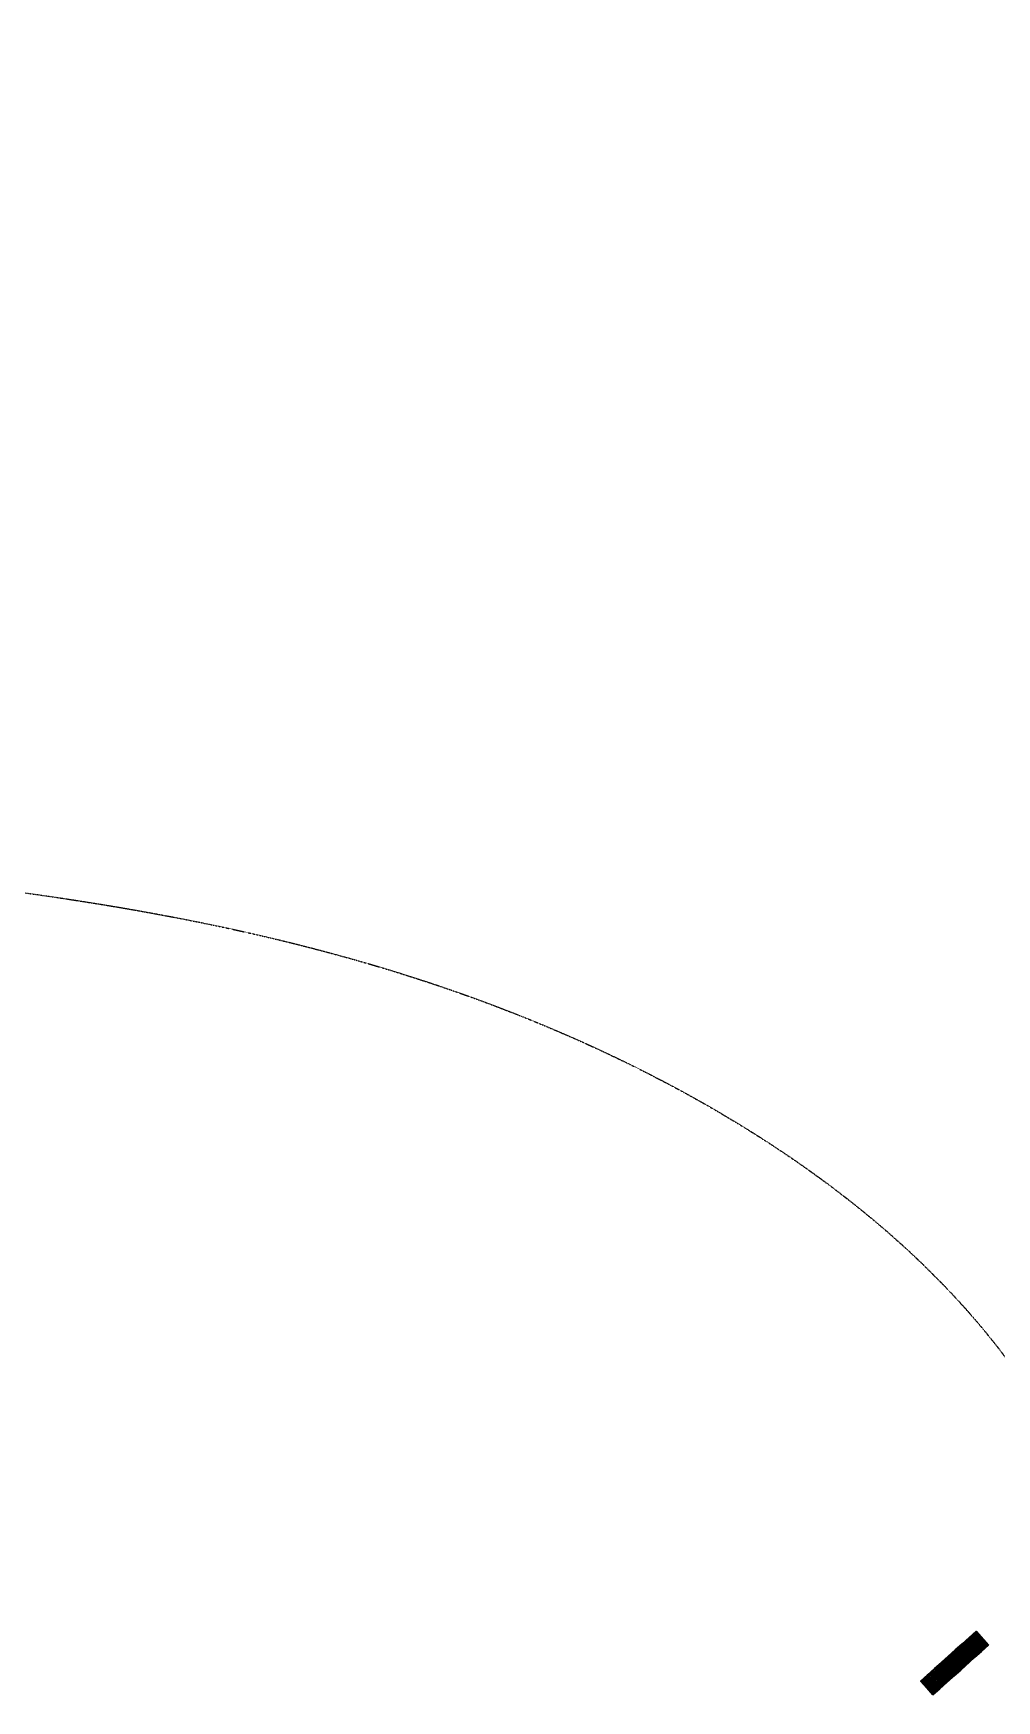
# Model space of a CAD drawing. Header units: millimetres. Extents: x 832728086 to 834530684, y 817551485 to 818349469.
# Drawn here: x 834062642 to 834093686, y 817873567 to 817927256 of the extents above; entities that cross this region are included whole.
import ezdxf

# ---------------------------------------------------------------- set-up
doc = ezdxf.new("R2010")
doc.units = ezdxf.units.MM
doc.header["$LTSCALE"] = 100
doc.linetypes.add('Hidden', pattern=[9.525, 6.35, -3.175])
doc.layers.add('+C-160', color=160, linetype='Hidden')
doc.layers.add('000-Tactile-l', color=8, linetype='Continuous')
doc.layers.add('000-helpline', color=30, linetype='Continuous', lineweight=30, plot=False)

# ---------------------------------------------------------------- blocks, each defined once
blk = doc.blocks.new('tactile')
at = {"layer": '000-helpline', "ltscale": 0.015}
for points in [[(834092.606, 817875.025), (834092.406, 817875.248), (834092.63, 817875.448), (834092.83, 817875.225)], [(834092.83, 817875.225), (834092.63, 817875.448), (834092.853, 817875.648), (834093.053, 817875.425)], [(834093.053, 817875.425), (834092.853, 817875.648), (834093.077, 817875.849), (834093.277, 817875.625)], [(834093.253, 817875.201), (834093.053, 817875.425), (834093.277, 817875.625), (834093.477, 817875.402)], [(834092.159, 817874.624), (834091.959, 817874.848), (834092.183, 817875.048), (834092.383, 817874.824)], [(834092.383, 817874.824), (834092.183, 817875.048), (834092.406, 817875.248), (834092.606, 817875.025)], [(834092.583, 817874.601), (834092.383, 817874.824), (834092.606, 817875.025), (834092.806, 817874.801)], [(834092.806, 817874.801), (834092.606, 817875.025), (834092.83, 817875.225), (834093.03, 817875.001)], [(834093.03, 817875.001), (834092.83, 817875.225), (834093.053, 817875.425), (834093.253, 817875.201)], [(834091.489, 817874.024), (834091.289, 817874.247), (834091.512, 817874.448), (834091.712, 817874.224)], [(834091.712, 817874.224), (834091.512, 817874.448), (834091.736, 817874.648), (834091.936, 817874.424)], [(834091.912, 817874.001), (834091.712, 817874.224), (834091.936, 817874.424), (834092.136, 817874.201)], [(834091.936, 817874.424), (834091.736, 817874.648), (834091.959, 817874.848), (834092.159, 817874.624)], [(834092.136, 817874.201), (834091.936, 817874.424), (834092.159, 817874.624), (834092.359, 817874.401)], [(834092.359, 817874.401), (834092.159, 817874.624), (834092.383, 817874.824), (834092.583, 817874.601)], [(834091.689, 817873.8), (834091.489, 817874.024), (834091.712, 817874.224), (834091.912, 817874.001)]]:
    blk.add_lwpolyline(points, close=True, dxfattribs=at)
at = {"layer": '000-Tactile-l'}
for points in [[(834093.03, 817875.001), (834092.583, 817874.601), (834092.183, 817875.048), (834092.63, 817875.448)], [(834093.477, 817875.402), (834093.03, 817875.001), (834092.63, 817875.448), (834093.077, 817875.849)], [(834092.583, 817874.601), (834092.136, 817874.201), (834091.736, 817874.648), (834092.183, 817875.048)], [(834092.136, 817874.201), (834091.689, 817873.8), (834091.289, 817874.247), (834091.736, 817874.648)]]:
    blk.add_lwpolyline(points, close=True, dxfattribs=at)
at = {"layer": '000-Tactile-l', "ltscale": 0.015}
for centre, radius in [((834092.665, 817875.446), 0.0175), ((834092.665, 817875.446), 0.0125), ((834092.702, 817875.48), 0.0175), ((834092.702, 817875.48), 0.0125), ((834092.735, 817875.442), 0.0175), ((834092.739, 817875.513), 0.0175), ((834092.735, 817875.442), 0.0125), ((834092.739, 817875.513), 0.0125), ((834092.773, 817875.476), 0.0175), ((834092.777, 817875.546), 0.0175), ((834092.773, 817875.476), 0.0125), ((834092.777, 817875.546), 0.0125), ((834092.806, 817875.439), 0.0175), ((834092.81, 817875.509), 0.0175), ((834092.806, 817875.439), 0.0125), ((834092.814, 817875.58), 0.0175), ((834092.81, 817875.509), 0.0125), ((834092.814, 817875.58), 0.0125), ((834092.843, 817875.472), 0.0175), ((834092.847, 817875.543), 0.0175), ((834092.843, 817875.472), 0.0125), ((834092.851, 817875.613), 0.0175), ((834092.847, 817875.543), 0.0125), ((834092.851, 817875.613), 0.0125), ((834092.877, 817875.435), 0.0175), ((834092.881, 817875.505), 0.0175), ((834092.877, 817875.435), 0.0125), ((834092.884, 817875.576), 0.0175), ((834092.881, 817875.505), 0.0125), ((834092.888, 817875.646), 0.0175), ((834092.884, 817875.576), 0.0125), ((834092.888, 817875.646), 0.0125), ((834092.914, 817875.468), 0.0175), ((834092.918, 817875.539), 0.0175), ((834092.914, 817875.468), 0.0125), ((834092.922, 817875.609), 0.0175), ((834092.918, 817875.539), 0.0125), ((834092.926, 817875.68), 0.0175), ((834092.922, 817875.609), 0.0125), ((834092.926, 817875.68), 0.0125), ((834092.947, 817875.431), 0.0175), ((834092.951, 817875.501), 0.0175), ((834092.947, 817875.431), 0.0125), ((834092.955, 817875.572), 0.0175), ((834092.951, 817875.501), 0.0125), ((834092.959, 817875.643), 0.0175), ((834092.955, 817875.572), 0.0125), ((834092.963, 817875.713), 0.0175), ((834092.959, 817875.643), 0.0125), ((834092.963, 817875.713), 0.0125), ((834092.985, 817875.464), 0.0175), ((834092.988, 817875.535), 0.0175), ((834092.985, 817875.464), 0.0125), ((834092.992, 817875.605), 0.0175), ((834092.988, 817875.535), 0.0125), ((834092.996, 817875.676), 0.0175), ((834092.992, 817875.605), 0.0125), ((834093, 817875.747), 0.0175), ((834092.996, 817875.676), 0.0125), ((834093, 817875.747), 0.0125), ((834093.018, 817875.427), 0.0175), ((834093.022, 817875.497), 0.0175), ((834093.026, 817875.568), 0.0175), ((834093.022, 817875.497), 0.0125), ((834093.03, 817875.639), 0.0175), ((834093.026, 817875.568), 0.0125), ((834093.033, 817875.709), 0.0175), ((834093.03, 817875.639), 0.0125), ((834093.037, 817875.78), 0.0175), ((834093.033, 817875.709), 0.0125), ((834093.037, 817875.78), 0.0125), ((834093.055, 817875.46), 0.0175), ((834093.059, 817875.531), 0.0175), ((834093.055, 817875.46), 0.0125), ((834093.063, 817875.601), 0.0175), ((834093.059, 817875.531), 0.0125), ((834093.067, 817875.672), 0.0175), ((834093.063, 817875.601), 0.0125), ((834093.071, 817875.743), 0.0175), ((834093.067, 817875.672), 0.0125), ((834093.075, 817875.813), 0.0175), ((834093.071, 817875.743), 0.0125), ((834093.075, 817875.813), 0.0125), ((834093.092, 817875.494), 0.0175), ((834093.096, 817875.564), 0.0175), ((834093.092, 817875.494), 0.0125), ((834093.1, 817875.635), 0.0175), ((834093.096, 817875.564), 0.0125), ((834093.104, 817875.705), 0.0175), ((834093.1, 817875.635), 0.0125), ((834093.108, 817875.776), 0.0175), ((834093.104, 817875.705), 0.0125), ((834093.108, 817875.776), 0.0125), ((834093.126, 817875.456), 0.0175), ((834093.13, 817875.527), 0.0175), ((834093.126, 817875.456), 0.0125), ((834093.133, 817875.598), 0.0175), ((834093.13, 817875.527), 0.0125), ((834093.137, 817875.668), 0.0175), ((834093.133, 817875.598), 0.0125), ((834093.141, 817875.739), 0.0175), ((834093.137, 817875.668), 0.0125), ((834093.141, 817875.739), 0.0125), ((834093.163, 817875.49), 0.0175), ((834093.167, 817875.56), 0.0175), ((834093.163, 817875.49), 0.0125), ((834093.171, 817875.631), 0.0175), ((834093.167, 817875.56), 0.0125), ((834093.175, 817875.702), 0.0175), ((834093.171, 817875.631), 0.0125), ((834093.175, 817875.702), 0.0125), ((834093.196, 817875.452), 0.0175), ((834093.2, 817875.523), 0.0175), ((834093.196, 817875.452), 0.0125), ((834093.204, 817875.594), 0.0175), ((834093.2, 817875.523), 0.0125), ((834093.208, 817875.664), 0.0175), ((834093.204, 817875.594), 0.0125), ((834093.208, 817875.664), 0.0125), ((834093.234, 817875.486), 0.0175), ((834093.237, 817875.556), 0.0175), ((834093.234, 817875.486), 0.0125), ((834093.241, 817875.627), 0.0175), ((834093.237, 817875.556), 0.0125), ((834093.241, 817875.627), 0.0125), ((834093.267, 817875.449), 0.0175), ((834093.271, 817875.519), 0.0175), ((834093.267, 817875.449), 0.0125), ((834093.275, 817875.59), 0.0175), ((834093.271, 817875.519), 0.0125), ((834093.275, 817875.59), 0.0125), ((834093.304, 817875.482), 0.0175), ((834093.308, 817875.553), 0.0175), ((834093.304, 817875.482), 0.0125), ((834093.308, 817875.553), 0.0125), ((834093.338, 817875.445), 0.0175), ((834093.341, 817875.515), 0.0175), ((834093.338, 817875.445), 0.0125), ((834093.341, 817875.515), 0.0125), ((834093.375, 817875.478), 0.0175), ((834093.375, 817875.478), 0.0125), ((834093.408, 817875.441), 0.0175), ((834093.408, 817875.441), 0.0125), ((834092.069, 817874.913), 0.0175), ((834092.069, 817874.913), 0.0125), ((834092.106, 817874.946), 0.0175), ((834092.106, 817874.946), 0.0125), ((834092.14, 817874.909), 0.0175), ((834092.143, 817874.979), 0.0175), ((834092.14, 817874.909), 0.0125), ((834092.143, 817874.979), 0.0125), ((834092.177, 817874.942), 0.0175), ((834092.181, 817875.013), 0.0175), ((834092.177, 817874.942), 0.0125), ((834092.181, 817875.013), 0.0125), ((834092.21, 817874.905), 0.0175), ((834092.214, 817874.975), 0.0175), ((834092.21, 817874.905), 0.0125), ((834092.218, 817875.046), 0.0175), ((834092.214, 817874.975), 0.0125), ((834092.218, 817875.046), 0.0125), ((834092.247, 817874.938), 0.0175), ((834092.251, 817875.009), 0.0175), ((834092.247, 817874.938), 0.0125), ((834092.255, 817875.079), 0.0175), ((834092.251, 817875.009), 0.0125), ((834092.255, 817875.079), 0.0125), ((834092.281, 817874.901), 0.0175), ((834092.285, 817874.972), 0.0175), ((834092.281, 817874.901), 0.0125), ((834092.289, 817875.042), 0.0175), ((834092.285, 817874.972), 0.0125), ((834092.292, 817875.113), 0.0175), ((834092.289, 817875.042), 0.0125), ((834092.292, 817875.113), 0.0125), ((834092.318, 817874.934), 0.0175), ((834092.322, 817875.005), 0.0175), ((834092.318, 817874.934), 0.0125), ((834092.326, 817875.075), 0.0175), ((834092.322, 817875.005), 0.0125), ((834092.33, 817875.146), 0.0175), ((834092.326, 817875.075), 0.0125), ((834092.33, 817875.146), 0.0125), ((834092.351, 817874.897), 0.0175), ((834092.355, 817874.968), 0.0175), ((834092.351, 817874.897), 0.0125), ((834092.359, 817875.038), 0.0175), ((834092.355, 817874.968), 0.0125), ((834092.363, 817875.109), 0.0175), ((834092.359, 817875.038), 0.0125), ((834092.367, 817875.179), 0.0175), ((834092.363, 817875.109), 0.0125), ((834092.367, 817875.179), 0.0125), ((834092.389, 817874.93), 0.0175), ((834092.392, 817875.001), 0.0175), ((834092.389, 817874.93), 0.0125), ((834092.396, 817875.072), 0.0175), ((834092.392, 817875.001), 0.0125), ((834092.4, 817875.142), 0.0175), ((834092.396, 817875.072), 0.0125), ((834092.404, 817875.213), 0.0175), ((834092.4, 817875.142), 0.0125), ((834092.404, 817875.213), 0.0125), ((834092.422, 817874.893), 0.0175), ((834092.426, 817874.964), 0.0175), ((834092.422, 817874.893), 0.0125), ((834092.43, 817875.034), 0.0175), ((834092.426, 817874.964), 0.0125), ((834092.434, 817875.105), 0.0175), ((834092.43, 817875.034), 0.0125), ((834092.437, 817875.176), 0.0175), ((834092.434, 817875.105), 0.0125), ((834092.441, 817875.246), 0.0175), ((834092.437, 817875.176), 0.0125), ((834092.441, 817875.246), 0.0125), ((834092.459, 817874.927), 0.0175), ((834092.463, 817874.997), 0.0175), ((834092.459, 817874.927), 0.0125), ((834092.467, 817875.068), 0.0175), ((834092.463, 817874.997), 0.0125), ((834092.471, 817875.138), 0.0175), ((834092.467, 817875.068), 0.0125), ((834092.475, 817875.209), 0.0175), ((834092.471, 817875.138), 0.0125), ((834092.479, 817875.28), 0.0175), ((834092.475, 817875.209), 0.0125), ((834092.479, 817875.28), 0.0125), ((834092.493, 817874.889), 0.0175), ((834092.496, 817874.96), 0.0175), ((834092.5, 817875.03), 0.0175), ((834092.496, 817874.96), 0.0125), ((834092.504, 817875.101), 0.0175), ((834092.5, 817875.03), 0.0125), ((834092.508, 817875.172), 0.0175), ((834092.504, 817875.101), 0.0125), ((834092.512, 817875.242), 0.0175), ((834092.508, 817875.172), 0.0125), ((834092.516, 817875.313), 0.0175), ((834092.512, 817875.242), 0.0125), ((834092.516, 817875.313), 0.0125), ((834092.53, 817874.923), 0.0175), ((834092.534, 817874.993), 0.0175), ((834092.53, 817874.923), 0.0125), ((834092.538, 817875.064), 0.0175), ((834092.534, 817874.993), 0.0125), ((834092.541, 817875.134), 0.0175), ((834092.538, 817875.064), 0.0125), ((834092.545, 817875.205), 0.0175), ((834092.541, 817875.134), 0.0125), ((834092.549, 817875.276), 0.0175), ((834092.545, 817875.205), 0.0125), ((834092.553, 817875.346), 0.0175), ((834092.549, 817875.276), 0.0125), ((834092.553, 817875.346), 0.0125), ((834092.567, 817874.956), 0.0175), ((834092.571, 817875.027), 0.0175), ((834092.567, 817874.956), 0.0125), ((834092.575, 817875.097), 0.0175), ((834092.571, 817875.027), 0.0125), ((834092.579, 817875.168), 0.0175), ((834092.575, 817875.097), 0.0125), ((834092.583, 817875.238), 0.0175), ((834092.579, 817875.168), 0.0125), ((834092.586, 817875.309), 0.0175), ((834092.583, 817875.238), 0.0125), ((834092.59, 817875.38), 0.0175), ((834092.586, 817875.309), 0.0125), ((834092.59, 817875.38), 0.0125), ((834092.6, 817874.919), 0.0175), ((834092.604, 817874.989), 0.0175), ((834092.6, 817874.919), 0.0125), ((834092.608, 817875.06), 0.0175), ((834092.604, 817874.989), 0.0125), ((834092.612, 817875.131), 0.0175), ((834092.608, 817875.06), 0.0125), ((834092.616, 817875.201), 0.0175), ((834092.612, 817875.131), 0.0125), ((834092.62, 817875.272), 0.0175), ((834092.616, 817875.201), 0.0125), ((834092.624, 817875.342), 0.0175), ((834092.62, 817875.272), 0.0125), ((834092.628, 817875.413), 0.0175), ((834092.624, 817875.342), 0.0125), ((834092.628, 817875.413), 0.0125), ((834092.638, 817874.952), 0.0175), ((834092.642, 817875.023), 0.0175), ((834092.638, 817874.952), 0.0125), ((834092.645, 817875.093), 0.0175), ((834092.642, 817875.023), 0.0125), ((834092.649, 817875.164), 0.0175), ((834092.645, 817875.093), 0.0125), ((834092.653, 817875.235), 0.0175), ((834092.649, 817875.164), 0.0125), ((834092.657, 817875.305), 0.0175), ((834092.653, 817875.235), 0.0125), ((834092.661, 817875.376), 0.0175), ((834092.657, 817875.305), 0.0125), ((834092.661, 817875.376), 0.0125), ((834092.671, 817874.915), 0.0175), ((834092.675, 817874.985), 0.0175), ((834092.671, 817874.915), 0.0125), ((834092.679, 817875.056), 0.0175), ((834092.675, 817874.985), 0.0125), ((834092.683, 817875.127), 0.0175), ((834092.679, 817875.056), 0.0125), ((834092.687, 817875.197), 0.0175), ((834092.683, 817875.127), 0.0125), ((834092.69, 817875.268), 0.0175), ((834092.687, 817875.197), 0.0125), ((834092.694, 817875.338), 0.0175), ((834092.69, 817875.268), 0.0125), ((834092.698, 817875.409), 0.0175), ((834092.694, 817875.338), 0.0125), ((834092.698, 817875.409), 0.0125), ((834092.708, 817874.948), 0.0175), ((834092.712, 817875.019), 0.0175), ((834092.708, 817874.948), 0.0125), ((834092.716, 817875.089), 0.0175), ((834092.712, 817875.019), 0.0125), ((834092.72, 817875.16), 0.0175), ((834092.716, 817875.089), 0.0125), ((834092.724, 817875.231), 0.0175), ((834092.72, 817875.16), 0.0125), ((834092.728, 817875.301), 0.0175), ((834092.724, 817875.231), 0.0125), ((834092.732, 817875.372), 0.0175), ((834092.728, 817875.301), 0.0125), ((834092.732, 817875.372), 0.0125), ((834092.742, 817874.911), 0.0175), ((834092.745, 817874.982), 0.0175), ((834092.742, 817874.911), 0.0125), ((834092.749, 817875.052), 0.0175), ((834092.745, 817874.982), 0.0125), ((834092.753, 817875.123), 0.0175), ((834092.749, 817875.052), 0.0125), ((834092.757, 817875.193), 0.0175), ((834092.753, 817875.123), 0.0125), ((834092.761, 817875.264), 0.0175), ((834092.757, 817875.193), 0.0125), ((834092.765, 817875.335), 0.0175), ((834092.761, 817875.264), 0.0125), ((834092.769, 817875.405), 0.0175), ((834092.765, 817875.335), 0.0125), ((834092.769, 817875.405), 0.0125), ((834092.779, 817874.944), 0.0175), ((834092.783, 817875.015), 0.0175), ((834092.779, 817874.944), 0.0125), ((834092.787, 817875.086), 0.0175), ((834092.783, 817875.015), 0.0125), ((834092.791, 817875.156), 0.0175), ((834092.787, 817875.086), 0.0125), ((834092.794, 817875.227), 0.0175), ((834092.791, 817875.156), 0.0125), ((834092.798, 817875.297), 0.0175), ((834092.794, 817875.227), 0.0125), ((834092.802, 817875.368), 0.0175), ((834092.798, 817875.297), 0.0125), ((834092.802, 817875.368), 0.0125), ((834092.812, 817874.907), 0.0175), ((834092.816, 817874.978), 0.0175), ((834092.812, 817874.907), 0.0125), ((834092.82, 817875.048), 0.0175), ((834092.816, 817874.978), 0.0125), ((834092.824, 817875.119), 0.0175), ((834092.82, 817875.048), 0.0125), ((834092.828, 817875.189), 0.0175), ((834092.824, 817875.119), 0.0125), ((834092.832, 817875.26), 0.0175), ((834092.828, 817875.189), 0.0125), ((834092.836, 817875.331), 0.0175), ((834092.832, 817875.26), 0.0125), ((834092.839, 817875.401), 0.0175), ((834092.836, 817875.331), 0.0125), ((834092.839, 817875.401), 0.0125), ((834092.849, 817874.94), 0.0175), ((834092.853, 817875.011), 0.0175), ((834092.849, 817874.94), 0.0125), ((834092.857, 817875.082), 0.0175), ((834092.853, 817875.011), 0.0125), ((834092.861, 817875.152), 0.0175), ((834092.857, 817875.082), 0.0125), ((834092.865, 817875.223), 0.0175), ((834092.861, 817875.152), 0.0125), ((834092.869, 817875.293), 0.0175), ((834092.865, 817875.223), 0.0125), ((834092.873, 817875.364), 0.0175), ((834092.869, 817875.293), 0.0125), ((834092.873, 817875.364), 0.0125), ((834092.883, 817874.903), 0.0175), ((834092.887, 817874.974), 0.0175), ((834092.883, 817874.903), 0.0125), ((834092.891, 817875.044), 0.0175), ((834092.887, 817874.974), 0.0125), ((834092.894, 817875.115), 0.0175), ((834092.891, 817875.044), 0.0125), ((834092.898, 817875.186), 0.0175), ((834092.894, 817875.115), 0.0125), ((834092.902, 817875.256), 0.0175), ((834092.898, 817875.186), 0.0125), ((834092.906, 817875.327), 0.0175), ((834092.902, 817875.256), 0.0125), ((834092.91, 817875.397), 0.0175), ((834092.906, 817875.327), 0.0125), ((834092.91, 817875.397), 0.0125), ((834092.92, 817874.937), 0.0175), ((834092.924, 817875.007), 0.0175), ((834092.92, 817874.937), 0.0125), ((834092.928, 817875.078), 0.0175), ((834092.924, 817875.007), 0.0125), ((834092.932, 817875.148), 0.0175), ((834092.928, 817875.078), 0.0125), ((834092.936, 817875.219), 0.0175), ((834092.932, 817875.148), 0.0125), ((834092.939, 817875.29), 0.0175), ((834092.936, 817875.219), 0.0125), ((834092.943, 817875.36), 0.0175), ((834092.939, 817875.29), 0.0125), ((834092.943, 817875.36), 0.0125), ((834092.957, 817874.97), 0.0175), ((834092.961, 817875.041), 0.0175), ((834092.957, 817874.97), 0.0125), ((834092.965, 817875.111), 0.0175), ((834092.961, 817875.041), 0.0125), ((834092.969, 817875.182), 0.0175), ((834092.965, 817875.111), 0.0125), ((834092.973, 817875.252), 0.0175), ((834092.969, 817875.182), 0.0125), ((834092.977, 817875.323), 0.0175), ((834092.973, 817875.252), 0.0125), ((834092.981, 817875.394), 0.0175), ((834092.977, 817875.323), 0.0125), ((834092.981, 817875.394), 0.0125), ((834092.995, 817875.003), 0.0175), ((834092.998, 817875.074), 0.0175), ((834092.995, 817875.003), 0.0125), ((834093.002, 817875.144), 0.0175), ((834092.998, 817875.074), 0.0125), ((834093.006, 817875.215), 0.0175), ((834093.002, 817875.144), 0.0125), ((834093.01, 817875.286), 0.0175), ((834093.006, 817875.215), 0.0125), ((834093.014, 817875.356), 0.0175), ((834093.01, 817875.286), 0.0125), ((834093.014, 817875.356), 0.0125), ((834093.018, 817875.427), 0.0125), ((834093.032, 817875.037), 0.0175), ((834093.036, 817875.107), 0.0175), ((834093.032, 817875.037), 0.0125), ((834093.04, 817875.178), 0.0175), ((834093.036, 817875.107), 0.0125), ((834093.043, 817875.248), 0.0175), ((834093.04, 817875.178), 0.0125), ((834093.047, 817875.319), 0.0175), ((834093.043, 817875.248), 0.0125), ((834093.051, 817875.39), 0.0175), ((834093.047, 817875.319), 0.0125), ((834093.051, 817875.39), 0.0125), ((834093.069, 817875.07), 0.0175), ((834093.073, 817875.141), 0.0175), ((834093.069, 817875.07), 0.0125), ((834093.077, 817875.211), 0.0175), ((834093.073, 817875.141), 0.0125), ((834093.081, 817875.282), 0.0175), ((834093.077, 817875.211), 0.0125), ((834093.085, 817875.352), 0.0175), ((834093.081, 817875.282), 0.0125), ((834093.088, 817875.423), 0.0175), ((834093.085, 817875.352), 0.0125), ((834093.088, 817875.423), 0.0125), ((834093.106, 817875.103), 0.0175), ((834093.11, 817875.174), 0.0175), ((834093.106, 817875.103), 0.0125), ((834093.114, 817875.245), 0.0175), ((834093.11, 817875.174), 0.0125), ((834093.118, 817875.315), 0.0175), ((834093.114, 817875.245), 0.0125), ((834093.122, 817875.386), 0.0175), ((834093.118, 817875.315), 0.0125), ((834093.122, 817875.386), 0.0125), ((834093.144, 817875.137), 0.0175), ((834093.147, 817875.207), 0.0175), ((834093.144, 817875.137), 0.0125), ((834093.151, 817875.278), 0.0175), ((834093.147, 817875.207), 0.0125), ((834093.155, 817875.349), 0.0175), ((834093.151, 817875.278), 0.0125), ((834093.159, 817875.419), 0.0175), ((834093.155, 817875.349), 0.0125), ((834093.159, 817875.419), 0.0125), ((834093.181, 817875.17), 0.0175), ((834093.185, 817875.241), 0.0175), ((834093.181, 817875.17), 0.0125), ((834093.189, 817875.311), 0.0175), ((834093.185, 817875.241), 0.0125), ((834093.192, 817875.382), 0.0175), ((834093.189, 817875.311), 0.0125), ((834093.192, 817875.382), 0.0125), ((834093.218, 817875.203), 0.0175), ((834093.222, 817875.274), 0.0175), ((834093.218, 817875.203), 0.0125), ((834093.226, 817875.345), 0.0175), ((834093.222, 817875.274), 0.0125), ((834093.23, 817875.415), 0.0175), ((834093.226, 817875.345), 0.0125), ((834093.23, 817875.415), 0.0125), ((834093.255, 817875.237), 0.0175), ((834093.259, 817875.307), 0.0175), ((834093.255, 817875.237), 0.0125), ((834093.263, 817875.378), 0.0175), ((834093.259, 817875.307), 0.0125), ((834093.263, 817875.378), 0.0125), ((834093.293, 817875.27), 0.0175), ((834093.296, 817875.341), 0.0175), ((834093.293, 817875.27), 0.0125), ((834093.3, 817875.411), 0.0175), ((834093.296, 817875.341), 0.0125), ((834093.3, 817875.411), 0.0125), ((834093.33, 817875.303), 0.0175), ((834093.334, 817875.374), 0.0175), ((834093.33, 817875.303), 0.0125), ((834093.334, 817875.374), 0.0125), ((834093.367, 817875.337), 0.0175), ((834093.371, 817875.407), 0.0175), ((834093.367, 817875.337), 0.0125), ((834093.371, 817875.407), 0.0125), ((834093.404, 817875.37), 0.0175), ((834093.404, 817875.37), 0.0125), ((834093.441, 817875.404), 0.0175), ((834093.441, 817875.404), 0.0125), ((834091.473, 817874.379), 0.0175), ((834091.473, 817874.379), 0.0125), ((834091.51, 817874.412), 0.0175), ((834091.51, 817874.412), 0.0125), ((834091.544, 817874.375), 0.0175), ((834091.547, 817874.446), 0.0175), ((834091.544, 817874.375), 0.0125), ((834091.547, 817874.446), 0.0125), ((834091.581, 817874.408), 0.0175), ((834091.585, 817874.479), 0.0175), ((834091.581, 817874.408), 0.0125), ((834091.585, 817874.479), 0.0125), ((834091.614, 817874.371), 0.0175), ((834091.618, 817874.442), 0.0175), ((834091.614, 817874.371), 0.0125), ((834091.622, 817874.512), 0.0175), ((834091.618, 817874.442), 0.0125), ((834091.622, 817874.512), 0.0125), ((834091.651, 817874.404), 0.0175), ((834091.655, 817874.475), 0.0175), ((834091.651, 817874.404), 0.0125), ((834091.659, 817874.546), 0.0175), ((834091.655, 817874.475), 0.0125), ((834091.659, 817874.546), 0.0125), ((834091.685, 817874.367), 0.0175), ((834091.689, 817874.438), 0.0175), ((834091.685, 817874.367), 0.0125), ((834091.693, 817874.508), 0.0175), ((834091.689, 817874.438), 0.0125), ((834091.696, 817874.579), 0.0175), ((834091.693, 817874.508), 0.0125), ((834091.696, 817874.579), 0.0125), ((834091.722, 817874.401), 0.0175), ((834091.726, 817874.471), 0.0175), ((834091.722, 817874.401), 0.0125), ((834091.73, 817874.542), 0.0175), ((834091.726, 817874.471), 0.0125), ((834091.734, 817874.612), 0.0175), ((834091.73, 817874.542), 0.0125), ((834091.734, 817874.612), 0.0125), ((834091.755, 817874.363), 0.0175), ((834091.759, 817874.434), 0.0175), ((834091.755, 817874.363), 0.0125), ((834091.763, 817874.505), 0.0175), ((834091.759, 817874.434), 0.0125), ((834091.767, 817874.575), 0.0175), ((834091.763, 817874.505), 0.0125), ((834091.771, 817874.646), 0.0175), ((834091.767, 817874.575), 0.0125), ((834091.771, 817874.646), 0.0125), ((834091.793, 817874.397), 0.0175), ((834091.797, 817874.467), 0.0175), ((834091.793, 817874.397), 0.0125), ((834091.8, 817874.538), 0.0175), ((834091.797, 817874.467), 0.0125), ((834091.804, 817874.608), 0.0175), ((834091.8, 817874.538), 0.0125), ((834091.808, 817874.679), 0.0175), ((834091.804, 817874.608), 0.0125), ((834091.808, 817874.679), 0.0125), ((834091.826, 817874.359), 0.0175), ((834091.83, 817874.43), 0.0175), ((834091.826, 817874.359), 0.0125), ((834091.834, 817874.501), 0.0175), ((834091.83, 817874.43), 0.0125), ((834091.838, 817874.571), 0.0175), ((834091.834, 817874.501), 0.0125), ((834091.842, 817874.642), 0.0175), ((834091.838, 817874.571), 0.0125), ((834091.845, 817874.712), 0.0175), ((834091.842, 817874.642), 0.0125), ((834091.845, 817874.712), 0.0125), ((834091.863, 817874.393), 0.0175), ((834091.867, 817874.463), 0.0175), ((834091.863, 817874.393), 0.0125), ((834091.871, 817874.534), 0.0175), ((834091.867, 817874.463), 0.0125), ((834091.875, 817874.605), 0.0175), ((834091.871, 817874.534), 0.0125), ((834091.879, 817874.675), 0.0175), ((834091.875, 817874.605), 0.0125), ((834091.883, 817874.746), 0.0175), ((834091.879, 817874.675), 0.0125), ((834091.883, 817874.746), 0.0125), ((834091.897, 817874.356), 0.0175), ((834091.9, 817874.426), 0.0175), ((834091.897, 817874.356), 0.0125), ((834091.904, 817874.497), 0.0175), ((834091.9, 817874.426), 0.0125), ((834091.908, 817874.567), 0.0175), ((834091.904, 817874.497), 0.0125), ((834091.912, 817874.638), 0.0175), ((834091.908, 817874.567), 0.0125), ((834091.916, 817874.709), 0.0175), ((834091.912, 817874.638), 0.0125), ((834091.92, 817874.779), 0.0175), ((834091.916, 817874.709), 0.0125), ((834091.92, 817874.779), 0.0125), ((834091.934, 817874.389), 0.0175), ((834091.938, 817874.46), 0.0175), ((834091.934, 817874.389), 0.0125), ((834091.942, 817874.53), 0.0175), ((834091.938, 817874.46), 0.0125), ((834091.946, 817874.601), 0.0175), ((834091.942, 817874.53), 0.0125), ((834091.949, 817874.671), 0.0175), ((834091.946, 817874.601), 0.0125), ((834091.953, 817874.742), 0.0175), ((834091.949, 817874.671), 0.0125), ((834091.957, 817874.813), 0.0175), ((834091.953, 817874.742), 0.0125), ((834091.957, 817874.813), 0.0125), ((834091.967, 817874.352), 0.0175), ((834091.971, 817874.422), 0.0175), ((834091.975, 817874.493), 0.0175), ((834091.971, 817874.422), 0.0125), ((834091.979, 817874.563), 0.0175), ((834091.975, 817874.493), 0.0125), ((834091.983, 817874.634), 0.0175), ((834091.979, 817874.563), 0.0125), ((834091.987, 817874.705), 0.0175), ((834091.983, 817874.634), 0.0125), ((834091.991, 817874.775), 0.0175), ((834091.987, 817874.705), 0.0125), ((834091.994, 817874.846), 0.0175), ((834091.991, 817874.775), 0.0125), ((834091.994, 817874.846), 0.0125), ((834092.004, 817874.385), 0.0175), ((834092.008, 817874.456), 0.0175), ((834092.004, 817874.385), 0.0125), ((834092.012, 817874.526), 0.0175), ((834092.008, 817874.456), 0.0125), ((834092.016, 817874.597), 0.0175), ((834092.012, 817874.526), 0.0125), ((834092.02, 817874.667), 0.0175), ((834092.016, 817874.597), 0.0125), ((834092.024, 817874.738), 0.0175), ((834092.02, 817874.667), 0.0125), ((834092.028, 817874.809), 0.0175), ((834092.024, 817874.738), 0.0125), ((834092.032, 817874.879), 0.0175), ((834092.028, 817874.809), 0.0125), ((834092.032, 817874.879), 0.0125), ((834092.042, 817874.418), 0.0175), ((834092.046, 817874.489), 0.0175), ((834092.042, 817874.418), 0.0125), ((834092.049, 817874.56), 0.0175), ((834092.046, 817874.489), 0.0125), ((834092.053, 817874.63), 0.0175), ((834092.049, 817874.56), 0.0125), ((834092.057, 817874.701), 0.0175), ((834092.053, 817874.63), 0.0125), ((834092.061, 817874.771), 0.0175), ((834092.057, 817874.701), 0.0125), ((834092.065, 817874.842), 0.0175), ((834092.061, 817874.771), 0.0125), ((834092.065, 817874.842), 0.0125), ((834092.075, 817874.381), 0.0175), ((834092.079, 817874.452), 0.0175), ((834092.075, 817874.381), 0.0125), ((834092.083, 817874.522), 0.0175), ((834092.079, 817874.452), 0.0125), ((834092.087, 817874.593), 0.0175), ((834092.083, 817874.522), 0.0125), ((834092.091, 817874.664), 0.0175), ((834092.087, 817874.593), 0.0125), ((834092.095, 817874.734), 0.0175), ((834092.091, 817874.664), 0.0125), ((834092.098, 817874.805), 0.0175), ((834092.095, 817874.734), 0.0125), ((834092.102, 817874.875), 0.0175), ((834092.098, 817874.805), 0.0125), ((834092.102, 817874.875), 0.0125), ((834092.112, 817874.414), 0.0175), ((834092.116, 817874.485), 0.0175), ((834092.112, 817874.414), 0.0125), ((834092.12, 817874.556), 0.0175), ((834092.116, 817874.485), 0.0125), ((834092.124, 817874.626), 0.0175), ((834092.12, 817874.556), 0.0125), ((834092.128, 817874.697), 0.0175), ((834092.124, 817874.626), 0.0125), ((834092.132, 817874.768), 0.0175), ((834092.128, 817874.697), 0.0125), ((834092.136, 817874.838), 0.0175), ((834092.132, 817874.768), 0.0125), ((834092.136, 817874.838), 0.0125), ((834092.146, 817874.377), 0.0175), ((834092.15, 817874.448), 0.0175), ((834092.146, 817874.377), 0.0125), ((834092.153, 817874.518), 0.0175), ((834092.15, 817874.448), 0.0125), ((834092.157, 817874.589), 0.0175), ((834092.153, 817874.518), 0.0125), ((834092.161, 817874.66), 0.0175), ((834092.157, 817874.589), 0.0125), ((834092.165, 817874.73), 0.0175), ((834092.161, 817874.66), 0.0125), ((834092.169, 817874.801), 0.0175), ((834092.165, 817874.73), 0.0125), ((834092.173, 817874.871), 0.0175), ((834092.169, 817874.801), 0.0125), ((834092.173, 817874.871), 0.0125), ((834092.183, 817874.411), 0.0175), ((834092.187, 817874.481), 0.0175), ((834092.183, 817874.411), 0.0125), ((834092.191, 817874.552), 0.0175), ((834092.187, 817874.481), 0.0125), ((834092.195, 817874.622), 0.0175), ((834092.191, 817874.552), 0.0125), ((834092.198, 817874.693), 0.0175), ((834092.195, 817874.622), 0.0125), ((834092.202, 817874.764), 0.0175), ((834092.198, 817874.693), 0.0125), ((834092.206, 817874.834), 0.0175), ((834092.202, 817874.764), 0.0125), ((834092.206, 817874.834), 0.0125), ((834092.216, 817874.373), 0.0175), ((834092.22, 817874.444), 0.0175), ((834092.216, 817874.373), 0.0125), ((834092.224, 817874.515), 0.0175), ((834092.22, 817874.444), 0.0125), ((834092.228, 817874.585), 0.0175), ((834092.224, 817874.515), 0.0125), ((834092.232, 817874.656), 0.0175), ((834092.228, 817874.585), 0.0125), ((834092.236, 817874.726), 0.0175), ((834092.232, 817874.656), 0.0125), ((834092.24, 817874.797), 0.0175), ((834092.236, 817874.726), 0.0125), ((834092.243, 817874.868), 0.0175), ((834092.24, 817874.797), 0.0125), ((834092.243, 817874.868), 0.0125), ((834092.254, 817874.407), 0.0175), ((834092.257, 817874.477), 0.0175), ((834092.254, 817874.407), 0.0125), ((834092.261, 817874.548), 0.0175), ((834092.257, 817874.477), 0.0125), ((834092.265, 817874.619), 0.0175), ((834092.261, 817874.548), 0.0125), ((834092.269, 817874.689), 0.0175), ((834092.265, 817874.619), 0.0125), ((834092.273, 817874.76), 0.0175), ((834092.269, 817874.689), 0.0125), ((834092.277, 817874.83), 0.0175), ((834092.273, 817874.76), 0.0125), ((834092.277, 817874.83), 0.0125), ((834092.287, 817874.369), 0.0175), ((834092.291, 817874.44), 0.0175), ((834092.287, 817874.369), 0.0125), ((834092.295, 817874.511), 0.0175), ((834092.291, 817874.44), 0.0125), ((834092.299, 817874.581), 0.0175), ((834092.295, 817874.511), 0.0125), ((834092.302, 817874.652), 0.0175), ((834092.299, 817874.581), 0.0125), ((834092.306, 817874.722), 0.0175), ((834092.302, 817874.652), 0.0125), ((834092.31, 817874.793), 0.0175), ((834092.306, 817874.722), 0.0125), ((834092.314, 817874.864), 0.0175), ((834092.31, 817874.793), 0.0125), ((834092.314, 817874.864), 0.0125), ((834092.324, 817874.403), 0.0175), ((834092.328, 817874.473), 0.0175), ((834092.324, 817874.403), 0.0125), ((834092.332, 817874.544), 0.0175), ((834092.328, 817874.473), 0.0125), ((834092.336, 817874.615), 0.0175), ((834092.332, 817874.544), 0.0125), ((834092.34, 817874.685), 0.0175), ((834092.336, 817874.615), 0.0125), ((834092.344, 817874.756), 0.0175), ((834092.34, 817874.685), 0.0125), ((834092.347, 817874.826), 0.0175), ((834092.344, 817874.756), 0.0125), ((834092.347, 817874.826), 0.0125), ((834092.361, 817874.436), 0.0175), ((834092.365, 817874.507), 0.0175), ((834092.361, 817874.436), 0.0125), ((834092.369, 817874.577), 0.0175), ((834092.365, 817874.507), 0.0125), ((834092.373, 817874.648), 0.0175), ((834092.369, 817874.577), 0.0125), ((834092.377, 817874.719), 0.0175), ((834092.373, 817874.648), 0.0125), ((834092.381, 817874.789), 0.0175), ((834092.377, 817874.719), 0.0125), ((834092.385, 817874.86), 0.0175), ((834092.381, 817874.789), 0.0125), ((834092.385, 817874.86), 0.0125), ((834092.399, 817874.47), 0.0175), ((834092.402, 817874.54), 0.0175), ((834092.399, 817874.47), 0.0125), ((834092.406, 817874.611), 0.0175), ((834092.402, 817874.54), 0.0125), ((834092.41, 817874.681), 0.0175), ((834092.406, 817874.611), 0.0125), ((834092.414, 817874.752), 0.0175), ((834092.41, 817874.681), 0.0125), ((834092.418, 817874.823), 0.0175), ((834092.414, 817874.752), 0.0125), ((834092.418, 817874.823), 0.0125), ((834092.436, 817874.503), 0.0175), ((834092.44, 817874.573), 0.0175), ((834092.436, 817874.503), 0.0125), ((834092.444, 817874.644), 0.0175), ((834092.44, 817874.573), 0.0125), ((834092.448, 817874.715), 0.0175), ((834092.444, 817874.644), 0.0125), ((834092.451, 817874.785), 0.0175), ((834092.448, 817874.715), 0.0125), ((834092.455, 817874.856), 0.0175), ((834092.451, 817874.785), 0.0125), ((834092.455, 817874.856), 0.0125), ((834092.473, 817874.536), 0.0175), ((834092.477, 817874.607), 0.0175), ((834092.473, 817874.536), 0.0125), ((834092.481, 817874.677), 0.0175), ((834092.477, 817874.607), 0.0125), ((834092.485, 817874.748), 0.0175), ((834092.481, 817874.677), 0.0125), ((834092.489, 817874.819), 0.0175), ((834092.485, 817874.748), 0.0125), ((834092.489, 817874.819), 0.0125), ((834092.493, 817874.889), 0.0125), ((834092.51, 817874.57), 0.0175), ((834092.514, 817874.64), 0.0175), ((834092.51, 817874.57), 0.0125), ((834092.518, 817874.711), 0.0175), ((834092.514, 817874.64), 0.0125), ((834092.522, 817874.781), 0.0175), ((834092.518, 817874.711), 0.0125), ((834092.526, 817874.852), 0.0175), ((834092.522, 817874.781), 0.0125), ((834092.526, 817874.852), 0.0125), ((834092.548, 817874.603), 0.0175), ((834092.551, 817874.674), 0.0175), ((834092.548, 817874.603), 0.0125), ((834092.555, 817874.744), 0.0175), ((834092.551, 817874.674), 0.0125), ((834092.559, 817874.815), 0.0175), ((834092.555, 817874.744), 0.0125), ((834092.563, 817874.885), 0.0175), ((834092.559, 817874.815), 0.0125), ((834092.563, 817874.885), 0.0125), ((834092.585, 817874.636), 0.0175), ((834092.589, 817874.707), 0.0175), ((834092.585, 817874.636), 0.0125), ((834092.593, 817874.778), 0.0175), ((834092.589, 817874.707), 0.0125), ((834092.597, 817874.848), 0.0175), ((834092.593, 817874.778), 0.0125), ((834092.597, 817874.848), 0.0125), ((834092.622, 817874.67), 0.0175), ((834092.626, 817874.74), 0.0175), ((834092.622, 817874.67), 0.0125), ((834092.63, 817874.811), 0.0175), ((834092.626, 817874.74), 0.0125), ((834092.634, 817874.881), 0.0175), ((834092.63, 817874.811), 0.0125), ((834092.634, 817874.881), 0.0125), ((834092.659, 817874.703), 0.0175), ((834092.663, 817874.774), 0.0175), ((834092.659, 817874.703), 0.0125), ((834092.667, 817874.844), 0.0175), ((834092.663, 817874.774), 0.0125), ((834092.667, 817874.844), 0.0125), ((834092.697, 817874.736), 0.0175), ((834092.7, 817874.807), 0.0175), ((834092.697, 817874.736), 0.0125), ((834092.704, 817874.878), 0.0175), ((834092.7, 817874.807), 0.0125), ((834092.704, 817874.878), 0.0125), ((834092.734, 817874.77), 0.0175), ((834092.738, 817874.84), 0.0175), ((834092.734, 817874.77), 0.0125), ((834092.738, 817874.84), 0.0125), ((834092.771, 817874.803), 0.0175), ((834092.775, 817874.874), 0.0175), ((834092.771, 817874.803), 0.0125), ((834092.775, 817874.874), 0.0125), ((834092.808, 817874.836), 0.0175), ((834092.808, 817874.836), 0.0125), ((834092.846, 817874.87), 0.0175), ((834092.846, 817874.87), 0.0125), ((834091.324, 817874.245), 0.0175), ((834091.324, 817874.245), 0.0125), ((834091.357, 817874.208), 0.0175), ((834091.361, 817874.279), 0.0175), ((834091.357, 817874.208), 0.0125), ((834091.361, 817874.279), 0.0125), ((834091.391, 817874.171), 0.0175), ((834091.395, 817874.242), 0.0175), ((834091.391, 817874.171), 0.0125), ((834091.398, 817874.312), 0.0175), ((834091.395, 817874.242), 0.0125), ((834091.398, 817874.312), 0.0125), ((834091.424, 817874.134), 0.0175), ((834091.428, 817874.204), 0.0175), ((834091.424, 817874.134), 0.0125), ((834091.432, 817874.275), 0.0175), ((834091.428, 817874.204), 0.0125), ((834091.436, 817874.346), 0.0175), ((834091.432, 817874.275), 0.0125), ((834091.436, 817874.346), 0.0125), ((834091.457, 817874.096), 0.0175), ((834091.461, 817874.167), 0.0175), ((834091.457, 817874.096), 0.0125), ((834091.465, 817874.238), 0.0175), ((834091.461, 817874.167), 0.0125), ((834091.469, 817874.308), 0.0175), ((834091.465, 817874.238), 0.0125), ((834091.469, 817874.308), 0.0125), ((834091.491, 817874.059), 0.0175), ((834091.495, 817874.13), 0.0175), ((834091.491, 817874.059), 0.0125), ((834091.499, 817874.2), 0.0175), ((834091.495, 817874.13), 0.0125), ((834091.502, 817874.271), 0.0175), ((834091.499, 817874.2), 0.0125), ((834091.506, 817874.342), 0.0175), ((834091.502, 817874.271), 0.0125), ((834091.506, 817874.342), 0.0125), ((834091.524, 817874.022), 0.0175), ((834091.528, 817874.093), 0.0175), ((834091.524, 817874.022), 0.0125), ((834091.532, 817874.163), 0.0175), ((834091.528, 817874.093), 0.0125), ((834091.536, 817874.234), 0.0175), ((834091.532, 817874.163), 0.0125), ((834091.54, 817874.304), 0.0175), ((834091.536, 817874.234), 0.0125), ((834091.54, 817874.304), 0.0125), ((834091.558, 817873.985), 0.0175), ((834091.561, 817874.055), 0.0175), ((834091.558, 817873.985), 0.0125), ((834091.565, 817874.126), 0.0175), ((834091.561, 817874.055), 0.0125), ((834091.569, 817874.197), 0.0175), ((834091.565, 817874.126), 0.0125), ((834091.573, 817874.267), 0.0175), ((834091.569, 817874.197), 0.0125), ((834091.577, 817874.338), 0.0175), ((834091.573, 817874.267), 0.0125), ((834091.577, 817874.338), 0.0125), ((834091.591, 817873.947), 0.0175), ((834091.595, 817874.018), 0.0175), ((834091.591, 817873.947), 0.0125), ((834091.599, 817874.089), 0.0175), ((834091.595, 817874.018), 0.0125), ((834091.603, 817874.159), 0.0175), ((834091.599, 817874.089), 0.0125), ((834091.606, 817874.23), 0.0175), ((834091.603, 817874.159), 0.0125), ((834091.61, 817874.3), 0.0175), ((834091.606, 817874.23), 0.0125), ((834091.61, 817874.3), 0.0125), ((834091.624, 817873.91), 0.0175), ((834091.628, 817873.981), 0.0175), ((834091.624, 817873.91), 0.0125), ((834091.632, 817874.051), 0.0175), ((834091.628, 817873.981), 0.0125), ((834091.636, 817874.122), 0.0175), ((834091.632, 817874.051), 0.0125), ((834091.64, 817874.193), 0.0175), ((834091.636, 817874.122), 0.0125), ((834091.644, 817874.263), 0.0175), ((834091.64, 817874.193), 0.0125), ((834091.648, 817874.334), 0.0175), ((834091.644, 817874.263), 0.0125), ((834091.648, 817874.334), 0.0125), ((834091.658, 817873.873), 0.0175), ((834091.661, 817873.944), 0.0175), ((834091.658, 817873.873), 0.0125), ((834091.665, 817874.014), 0.0175), ((834091.661, 817873.944), 0.0125), ((834091.669, 817874.085), 0.0175), ((834091.665, 817874.014), 0.0125), ((834091.673, 817874.155), 0.0175), ((834091.669, 817874.085), 0.0125), ((834091.677, 817874.226), 0.0175), ((834091.673, 817874.155), 0.0125), ((834091.681, 817874.297), 0.0175), ((834091.677, 817874.226), 0.0125), ((834091.681, 817874.297), 0.0125), ((834091.691, 817873.836), 0.0175), ((834091.695, 817873.906), 0.0175), ((834091.691, 817873.836), 0.0125), ((834091.699, 817873.977), 0.0175), ((834091.695, 817873.906), 0.0125), ((834091.703, 817874.048), 0.0175), ((834091.699, 817873.977), 0.0125), ((834091.706, 817874.118), 0.0175), ((834091.703, 817874.048), 0.0125), ((834091.71, 817874.189), 0.0175), ((834091.706, 817874.118), 0.0125), ((834091.714, 817874.259), 0.0175), ((834091.71, 817874.189), 0.0125), ((834091.718, 817874.33), 0.0175), ((834091.714, 817874.259), 0.0125), ((834091.718, 817874.33), 0.0125), ((834091.728, 817873.869), 0.0175), ((834091.732, 817873.94), 0.0175), ((834091.728, 817873.869), 0.0125), ((834091.736, 817874.01), 0.0175), ((834091.732, 817873.94), 0.0125), ((834091.74, 817874.081), 0.0175), ((834091.736, 817874.01), 0.0125), ((834091.744, 817874.152), 0.0175), ((834091.74, 817874.081), 0.0125), ((834091.748, 817874.222), 0.0175), ((834091.744, 817874.152), 0.0125), ((834091.752, 817874.293), 0.0175), ((834091.748, 817874.222), 0.0125), ((834091.752, 817874.293), 0.0125), ((834091.765, 817873.902), 0.0175), ((834091.769, 817873.973), 0.0175), ((834091.765, 817873.902), 0.0125), ((834091.773, 817874.044), 0.0175), ((834091.769, 817873.973), 0.0125), ((834091.777, 817874.114), 0.0175), ((834091.773, 817874.044), 0.0125), ((834091.781, 817874.185), 0.0175), ((834091.777, 817874.114), 0.0125), ((834091.785, 817874.255), 0.0175), ((834091.781, 817874.185), 0.0125), ((834091.789, 817874.326), 0.0175), ((834091.785, 817874.255), 0.0125), ((834091.789, 817874.326), 0.0125), ((834091.803, 817873.936), 0.0175), ((834091.807, 817874.006), 0.0175), ((834091.803, 817873.936), 0.0125), ((834091.81, 817874.077), 0.0175), ((834091.807, 817874.006), 0.0125), ((834091.814, 817874.148), 0.0175), ((834091.81, 817874.077), 0.0125), ((834091.818, 817874.218), 0.0175), ((834091.814, 817874.148), 0.0125), ((834091.822, 817874.289), 0.0175), ((834091.818, 817874.218), 0.0125), ((834091.822, 817874.289), 0.0125), ((834091.84, 817873.969), 0.0175), ((834091.844, 817874.04), 0.0175), ((834091.84, 817873.969), 0.0125), ((834091.848, 817874.11), 0.0175), ((834091.844, 817874.04), 0.0125), ((834091.852, 817874.181), 0.0175), ((834091.848, 817874.11), 0.0125), ((834091.855, 817874.252), 0.0175), ((834091.852, 817874.181), 0.0125), ((834091.859, 817874.322), 0.0175), ((834091.855, 817874.252), 0.0125), ((834091.859, 817874.322), 0.0125), ((834091.877, 817874.003), 0.0175), ((834091.881, 817874.073), 0.0175), ((834091.877, 817874.003), 0.0125), ((834091.885, 817874.144), 0.0175), ((834091.881, 817874.073), 0.0125), ((834091.889, 817874.214), 0.0175), ((834091.885, 817874.144), 0.0125), ((834091.893, 817874.285), 0.0175), ((834091.889, 817874.214), 0.0125), ((834091.893, 817874.285), 0.0125), ((834091.914, 817874.036), 0.0175), ((834091.918, 817874.106), 0.0175), ((834091.914, 817874.036), 0.0125), ((834091.922, 817874.177), 0.0175), ((834091.918, 817874.106), 0.0125), ((834091.926, 817874.248), 0.0175), ((834091.922, 817874.177), 0.0125), ((834091.93, 817874.318), 0.0175), ((834091.926, 817874.248), 0.0125), ((834091.93, 817874.318), 0.0125), ((834091.952, 817874.069), 0.0175), ((834091.956, 817874.14), 0.0175), ((834091.952, 817874.069), 0.0125), ((834091.959, 817874.21), 0.0175), ((834091.956, 817874.14), 0.0125), ((834091.963, 817874.281), 0.0175), ((834091.959, 817874.21), 0.0125), ((834091.963, 817874.281), 0.0125), ((834091.967, 817874.352), 0.0125), ((834091.989, 817874.103), 0.0175), ((834091.993, 817874.173), 0.0175), ((834091.989, 817874.103), 0.0125), ((834091.997, 817874.244), 0.0175), ((834091.993, 817874.173), 0.0125), ((834092.001, 817874.314), 0.0175), ((834091.997, 817874.244), 0.0125), ((834092.001, 817874.314), 0.0125), ((834092.026, 817874.136), 0.0175), ((834092.03, 817874.207), 0.0175), ((834092.026, 817874.136), 0.0125), ((834092.034, 817874.277), 0.0175), ((834092.03, 817874.207), 0.0125), ((834092.038, 817874.348), 0.0175), ((834092.034, 817874.277), 0.0125), ((834092.038, 817874.348), 0.0125), ((834092.063, 817874.169), 0.0175), ((834092.067, 817874.24), 0.0175), ((834092.063, 817874.169), 0.0125), ((834092.071, 817874.311), 0.0175), ((834092.067, 817874.24), 0.0125), ((834092.071, 817874.311), 0.0125), ((834092.101, 817874.203), 0.0175), ((834092.105, 817874.273), 0.0175), ((834092.101, 817874.203), 0.0125), ((834092.108, 817874.344), 0.0175), ((834092.105, 817874.273), 0.0125), ((834092.108, 817874.344), 0.0125), ((834092.138, 817874.236), 0.0175), ((834092.142, 817874.307), 0.0175), ((834092.138, 817874.236), 0.0125), ((834092.142, 817874.307), 0.0125), ((834092.175, 817874.269), 0.0175), ((834092.179, 817874.34), 0.0175), ((834092.175, 817874.269), 0.0125), ((834092.179, 817874.34), 0.0125), ((834092.212, 817874.303), 0.0175), ((834092.212, 817874.303), 0.0125), ((834092.25, 817874.336), 0.0175), ((834092.25, 817874.336), 0.0125)]:
    blk.add_circle(centre, radius, dxfattribs=at)
blk = doc.blocks.new('A$C062A3D83')
at = {"layer": '+C-160', "ltscale": 5e-05}
blk.add_spline([(-296848, -26983), (-291366, -32081), (-295855, -38319), (-303781, -47656), (-318196, -73269), (-309360, -93474), (-283638, -103343), (-243086, -110445), (-227444, -123714), (-223395, -134705), (-216760, -144404), (-209774, -151196), (-202066, -157173), (-186237, -166002), (-170522, -170541), (-165682, -170396), (-156246, -168405), (-151883, -167137), (-148806, -164614), (-145035, -161002), (-143718, -159179), (-140359, -155166), (-137073, -151867), (-129325, -146113), (-122013, -142382), (-115421, -140274), (-110402, -138359), (-105272, -133214), (-103824, -129495), (-103593, -128494)], degree=3, dxfattribs=at)

msp = doc.modelspace()

# ---------------------------------------------------------------- block references
at = {"layer": '+C-160', "ltscale": 5}
msp.add_blockref('A$C062A3D83', (834323333.3128, 818005260.0327), dxfattribs=at)
at = {"layer": '000-Tactile-l', "xscale": 1000, "yscale": 1000, "zscale": 1000}
msp.add_blockref('tactile', (-56.4905, -49.2817, -0.0703), dxfattribs=at)

doc.saveas('drawing.dxf')
